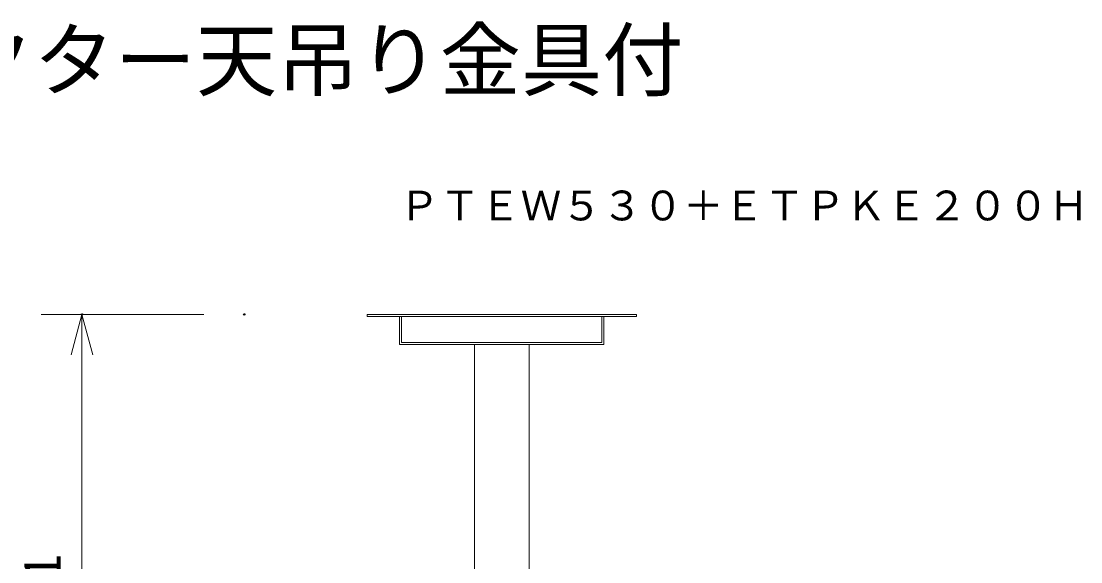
# Model space of a CAD drawing. Units: millimetres, scale not verified. Extents: x -62 to 63, y -56 to 57.
# Drawn here: x 3.9 to 56.1, y 30.1 to 56.8 of the extents above; entities that cross this region are included whole.
import ezdxf
from ezdxf.enums import TextEntityAlignment as Align

# ---------------------------------------------------------------- set-up
doc = ezdxf.new("R2010")
doc.units = ezdxf.units.MM
doc.header["$LTSCALE"] = 0.125
doc.header["$PDMODE"] = 32
doc.header["$PDSIZE"] = 0.0625
for name, color, linetype, lineweight in [('0-0_0', 7, 'Continuous', 18), ('0-4_GAIKEI', 1, 'Continuous', 18), ('0-5_SUNPO', 7, 'Continuous', 18)]:
    doc.layers.add(name, color=color, linetype=linetype, lineweight=lineweight)
for name, color, linetype in [('0-1_DEFPOINTS', 7, 'Continuous'), ('0-3_MOJI1', 7, 'Continuous'), ('0-6_TOUROKU', 7, 'Continuous')]:
    doc.layers.add(name, color=color, linetype=linetype)
doc.styles.add('ＭＳ ゴシック', font='')
doc.styles.get('ＭＳ ゴシック').set_extended_font_data('MS Gothic')

# ---------------------------------------------------------------- blocks, each defined once
blk = doc.blocks.new('_OPEN30')
at = {"layer": '0-0_0'}
blk.add_line((0, 0), (-1, 0), dxfattribs=at)
blk.add_lwpolyline([(-1, 0.26795), (0, 0), (-1, -0.26795)], dxfattribs=at)
blk = doc.blocks.new('D6')
at = {"layer": '0-1_DEFPOINTS'}
for p in [(2.4115, 46.9018), (10.4115, 46.9018), (10.4115, 12.0851)]:
    blk.add_point(p, dxfattribs=at)
at = {"layer": '0-5_SUNPO'}
for p, q in [((8.4115, 46.9018), (0.4115, 46.9018)), ((2.4115, 14.0851), (2.4115, 44.9018)), ((8.4115, 12.0851), (0.4115, 12.0851))]:
    blk.add_line(p, q, dxfattribs=at)
at = {"layer": '0-5_SUNPO', "xscale": 2, "yscale": 2}
for p, rotation in [((2.4115, 46.9018), 90), ((2.4115, 12.0851), 270)]:
    blk.add_blockref('_OPEN30', p, dxfattribs=dict(at, rotation=rotation))
at = {"layer": '0-5_SUNPO', "style": 'ＭＳ ゴシック'}
blk.add_text('951～1551', height=1.833, rotation=90, dxfattribs=at).set_placement((1.9115, 23.8685), align=Align.BOTTOM_LEFT)

msp = doc.modelspace()

# ---------------------------------------------------------------- linework, layer by layer
at = {"layer": '0-4_GAIKEI'}
for p, q in [((20.9691, 42.3356), (20.9691, 42.2343)), ((20.9691, 42.3356), (34.23, 42.3356)), ((34.23, 42.3356), (34.23, 42.2343)), ((20.9691, 42.2343), (34.23, 42.2343)), ((22.5676, 40.8527), (22.5676, 42.2343)), ((22.6685, 40.954), (22.6685, 42.2343)), ((32.5306, 40.954), (32.5306, 42.2343)), ((32.6316, 40.8527), (32.6316, 42.2343)), ((22.5676, 40.8527), (32.6316, 40.8527)), ((22.6685, 40.954), (32.5306, 40.954)), ((26.2567, 18.6176), (26.2567, 40.8527)), ((28.9424, 18.6176), (28.9424, 40.8527))]:
    msp.add_line(p, q, dxfattribs=at)

# ---------------------------------------------------------------- block references
at = {"layer": '0-5_SUNPO'}
msp.add_blockref('D6', (4.5056, -4.5662), dxfattribs=at)

# ---------------------------------------------------------------- texts
at = {"layer": '0-3_MOJI1', "style": 'ＭＳ ゴシック'}
msp.add_text('ＤＬＰ方式プロジェクター天吊り金具付', height=2.933, dxfattribs=at).set_placement((-35.467, 52.5251), align=Align.BOTTOM_LEFT)
at = {"layer": '0-6_TOUROKU', "style": 'ＭＳ ゴシック'}
msp.add_text('ＰＴＥＷ５３０＋ＥＴＰＫＥ２００Ｈ', height=1.466, dxfattribs=at).set_placement((22.5329, 46.5251), align=Align.BOTTOM_LEFT)

doc.saveas('drawing.dxf')
